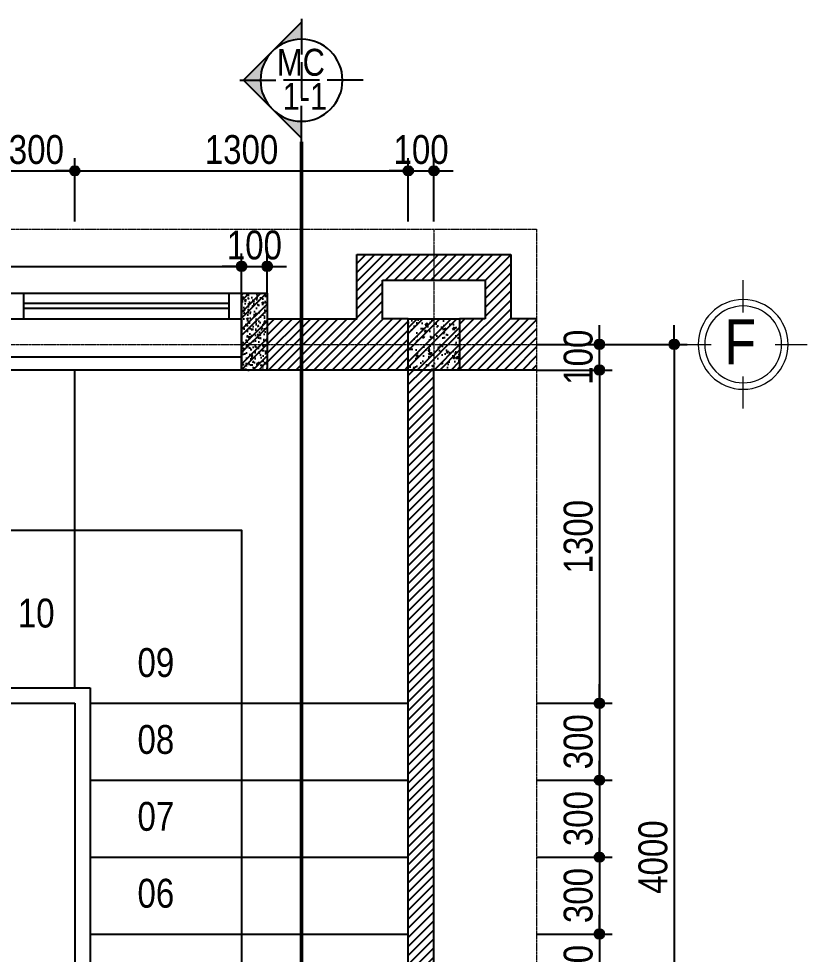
# Model space of a CAD drawing. Extents: x -79995 to 347433, y -157641 to 104789.
# Drawn here: x -12763 to -6614, y -132510 to -125212 of the extents above; entities that cross this region are included whole.
import ezdxf
from ezdxf.enums import TextEntityAlignment as Align

# ---------------------------------------------------------------- set-up
doc = ezdxf.new("R2010")
doc.units = 0
doc.linetypes.add('ACAD_ISO10W100', pattern=[18, 12, -3, 0, -3])
doc.layers.get('0').update_dxf_attribs({"color": 255, "linetype": 'CONTINUOUS'})
doc.layers.get('DEFPOINTS').update_dxf_attribs({"linetype": 'CONTINUOUS'})
for name, color, linetype in [('DIM', 1, 'CONTINUOUS'), ('DOOR', 20, 'CONTINUOUS'), ('Duong cat', 6, 'CONTINUOUS'), ('HACTH', 8, 'CONTINUOUS'), ('KYHIEU', 3, 'CONTINUOUS'), ('TAGS', 60, 'CONTINUOUS'), ('TEXT', 7, 'CONTINUOUS'), ('TUONG', 131, 'CONTINUOUS')]:
    doc.layers.add(name, color=color, linetype=linetype)
for name, color, linetype, lineweight in [('NET-THAY', 2, 'CONTINUOUS', 13), ('TEN TRUC', 3, 'CONTINUOUS', 18), ('TRUC', 24, 'CONTINUOUS', 0)]:
    doc.layers.add(name, color=color, linetype=linetype, lineweight=lineweight)
doc.styles.add('1', font='', dxfattribs={"height": 250})
doc.styles.add('HEL-CONDENSE', font='')
doc.styles.add('VNI-HELVE-CONDENSE', font='')
doc.styles.add('VNI-HELVE-CONDENSEN', font='')
doc.styles.get('1').set_extended_font_data('VNI-Helve-Condense')
doc.styles.get('HEL-CONDENSE').set_extended_font_data('VNI-Helve-Condense')
doc.styles.get('VNI-HELVE-CONDENSE').set_extended_font_data('VNI-Helve-Condense')
doc.styles.get('VNI-HELVE-CONDENSEN').set_extended_font_data('VNI-Helve-Condense')
doc.dimstyles.new('D 50', dxfattribs={"dimtxt": 225, "dimasz": 1.5, "dimexe": 100, "dimexo": 0, "dimgap": 50, "dimtad": 1, "dimdec": 0, "dimlfac": 0.5, "dimzin": 13, "dimdsep": 46, "dimtxsty": 'HEL-CONDENSE', "dimblk": 'D50', "dimcen": 0, "dimclrd": 1, "dimclre": 1, "dimclrt": 7, "dimazin": 0, "dimtfac": 1, "dimtdec": 0, "dimtmove": 0, "dimatfit": 3, "dimldrblk": 'D50', "dimfxl": 1, "dimtolj": 1, "dimtzin": 13, "dimarcsym": 0})
pattern_1 = [(45, (-1156915.82, -8615.304), (-35.355339, 35.355339), [])]

# ---------------------------------------------------------------- blocks, each defined once
blk = doc.blocks.new('D50')
at = {"layer": 'DIM'}
blk.add_hatch(color=256, dxfattribs=at).paths.add_polyline_path([(25, 0, 1), (-25, 0, 1)])
blk.add_line((25, 0), (100, 0), dxfattribs=at)
blk.add_circle((0, 0), 25, dxfattribs=at)
blk = doc.blocks.new('*D1498')
at = {"layer": 'DEFPOINTS', "color": 0, "transparency": 16777216}
for p in [(-8725.1, -127952.4), (-8725.1, -130552.4), (-8234.4, -130552.4)]:
    blk.add_point(p, dxfattribs=at)
at = {"layer": 'DIM', "color": 1, "lineweight": -2, "transparency": 16777216}
for p, q in [((-8725.1, -127952.4), (-8134.4, -127952.4)), ((-8234.4, -127953.9), (-8234.4, -130550.9)), ((-8725.1, -130552.4), (-8134.4, -130552.4))]:
    blk.add_line(p, q, dxfattribs=at)
at = {"layer": 'DIM', "color": 1, "lineweight": -2, "transparency": 16777216, "xscale": 1.5, "yscale": 1.5, "zscale": 1.5}
for p, rotation in [((-8234.4, -127952.4), 90), ((-8234.4, -130552.4), 270)]:
    blk.add_blockref('D50', p, dxfattribs=dict(at, rotation=rotation))
at = {"layer": 'DIM', "color": 7, "transparency": 16777216, "insert": (-8399.3, -129252.4), "char_height": 225, "attachment_point": 5, "rotation": 90, "style": 'HEL-CONDENSE'}
blk.add_mtext('\\A1;1300', dxfattribs=at)
blk = doc.blocks.new('*D1499')
at = {"layer": 'DEFPOINTS', "color": 0, "transparency": 16777216}
for p in [(-8725.1, -130552.4), (-8725.1, -131152.4), (-8234.4, -131152.4)]:
    blk.add_point(p, dxfattribs=at)
at = {"layer": 'DIM', "color": 1, "lineweight": -2, "transparency": 16777216}
for p, q in [((-8725.1, -130552.4), (-8134.4, -130552.4)), ((-8234.4, -130553.9), (-8234.4, -131150.9)), ((-8725.1, -131152.4), (-8134.4, -131152.4))]:
    blk.add_line(p, q, dxfattribs=at)
at = {"layer": 'DIM', "color": 1, "lineweight": -2, "transparency": 16777216, "xscale": 1.5, "yscale": 1.5, "zscale": 1.5}
for p, rotation in [((-8234.4, -130552.4), 90), ((-8234.4, -131152.4), 270)]:
    blk.add_blockref('D50', p, dxfattribs=dict(at, rotation=rotation))
at = {"layer": 'DIM', "color": 7, "transparency": 16777216, "insert": (-8399.3, -130852.4), "char_height": 225, "attachment_point": 5, "rotation": 90, "style": 'HEL-CONDENSE'}
blk.add_mtext('\\A1;300', dxfattribs=at)
blk = doc.blocks.new('*D1500')
at = {"layer": 'DEFPOINTS', "color": 0, "transparency": 16777216}
for p in [(-8725.1, -131152.4), (-8725.1, -131752.4), (-8234.4, -131752.4)]:
    blk.add_point(p, dxfattribs=at)
at = {"layer": 'DIM', "color": 1, "lineweight": -2, "transparency": 16777216}
for p, q in [((-8725.1, -131152.4), (-8134.4, -131152.4)), ((-8234.4, -131153.9), (-8234.4, -131750.9)), ((-8725.1, -131752.4), (-8134.4, -131752.4))]:
    blk.add_line(p, q, dxfattribs=at)
at = {"layer": 'DIM', "color": 1, "lineweight": -2, "transparency": 16777216, "xscale": 1.5, "yscale": 1.5, "zscale": 1.5}
for p, rotation in [((-8234.4, -131152.4), 90), ((-8234.4, -131752.4), 270)]:
    blk.add_blockref('D50', p, dxfattribs=dict(at, rotation=rotation))
at = {"layer": 'DIM', "color": 7, "transparency": 16777216, "insert": (-8399.3, -131452.4), "char_height": 225, "attachment_point": 5, "rotation": 90, "style": 'HEL-CONDENSE'}
blk.add_mtext('\\A1;300', dxfattribs=at)
blk = doc.blocks.new('*D1501')
at = {"layer": 'DEFPOINTS', "color": 0, "transparency": 16777216}
for p in [(-8725.1, -131752.4), (-8725.1, -132352.4), (-8234.4, -132352.4)]:
    blk.add_point(p, dxfattribs=at)
at = {"layer": 'DIM', "color": 1, "lineweight": -2, "transparency": 16777216}
for p, q in [((-8725.1, -131752.4), (-8134.4, -131752.4)), ((-8234.4, -131753.9), (-8234.4, -132350.9)), ((-8725.1, -132352.4), (-8134.4, -132352.4))]:
    blk.add_line(p, q, dxfattribs=at)
at = {"layer": 'DIM', "color": 1, "lineweight": -2, "transparency": 16777216, "xscale": 1.5, "yscale": 1.5, "zscale": 1.5}
for p, rotation in [((-8234.4, -131752.4), 90), ((-8234.4, -132352.4), 270)]:
    blk.add_blockref('D50', p, dxfattribs=dict(at, rotation=rotation))
at = {"layer": 'DIM', "color": 7, "transparency": 16777216, "insert": (-8399.3, -132052.4), "char_height": 225, "attachment_point": 5, "rotation": 90, "style": 'HEL-CONDENSE'}
blk.add_mtext('\\A1;300', dxfattribs=at)
blk = doc.blocks.new('*D1503')
at = {"layer": 'DEFPOINTS', "color": 0, "transparency": 16777216}
for p in [(-8725.1, -127752.4), (-8234.4, -127752.4), (-8725.1, -127952.4)]:
    blk.add_point(p, dxfattribs=at)
at = {"layer": 'DIM', "color": 1, "lineweight": -2, "transparency": 16777216}
for p, q in [((-8725.1, -127752.4), (-8134.4, -127752.4)), ((-8234.4, -127950.9), (-8234.4, -127753.9)), ((-8725.1, -127952.4), (-8134.4, -127952.4))]:
    blk.add_line(p, q, dxfattribs=at)
at = {"layer": 'DIM', "color": 1, "lineweight": -2, "transparency": 16777216, "xscale": 1.5, "yscale": 1.5, "zscale": 1.5}
for p, rotation in [((-8234.4, -127752.4), 90), ((-8234.4, -127952.4), 270)]:
    blk.add_blockref('D50', p, dxfattribs=dict(at, rotation=rotation))
at = {"layer": 'DIM', "color": 7, "transparency": 16777216, "insert": (-8399.3, -127852.4), "char_height": 225, "attachment_point": 5, "rotation": 90, "style": 'HEL-CONDENSE'}
blk.add_mtext('\\A1;100', dxfattribs=at)
blk = doc.blocks.new('*D1508')
at = {"layer": 'DEFPOINTS', "color": 0, "transparency": 16777216}
for p in [(-12325.1, -126398.6), (-12925.1, -126792.9), (-12325.1, -126792.9)]:
    blk.add_point(p, dxfattribs=at)
at = {"layer": 'DIM', "color": 1, "lineweight": -2, "transparency": 16777216}
for p, q in [((-12925.1, -126792.9), (-12925.1, -126298.6)), ((-12325.1, -126792.9), (-12325.1, -126298.6)), ((-12923.6, -126398.6), (-12326.6, -126398.6))]:
    blk.add_line(p, q, dxfattribs=at)
at = {"layer": 'DIM', "color": 1, "lineweight": -2, "transparency": 16777216, "xscale": 1.5, "yscale": 1.5, "zscale": 1.5, "rotation": 180}
blk.add_blockref('D50', (-12925.1, -126398.6), dxfattribs=at)
at = {"layer": 'DIM', "color": 1, "lineweight": -2, "transparency": 16777216, "xscale": 1.5, "yscale": 1.5, "zscale": 1.5}
blk.add_blockref('D50', (-12325.1, -126398.6), dxfattribs=at)
at = {"layer": 'DIM', "color": 7, "transparency": 16777216, "insert": (-12625.1, -126233.7), "char_height": 225, "attachment_point": 5, "style": 'HEL-CONDENSE'}
blk.add_mtext('\\A1;300', dxfattribs=at)
blk = doc.blocks.new('*D1509')
at = {"layer": 'DEFPOINTS', "color": 0, "transparency": 16777216}
for p in [(-9725.1, -126398.6), (-12325.1, -126792.9), (-9725.1, -126792.9)]:
    blk.add_point(p, dxfattribs=at)
at = {"layer": 'DIM', "color": 1, "lineweight": -2, "transparency": 16777216}
for p, q in [((-12325.1, -126792.9), (-12325.1, -126298.6)), ((-9725.1, -126792.9), (-9725.1, -126298.6)), ((-12323.6, -126398.6), (-9726.6, -126398.6))]:
    blk.add_line(p, q, dxfattribs=at)
at = {"layer": 'DIM', "color": 1, "lineweight": -2, "transparency": 16777216, "xscale": 1.5, "yscale": 1.5, "zscale": 1.5, "rotation": 180}
blk.add_blockref('D50', (-12325.1, -126398.6), dxfattribs=at)
at = {"layer": 'DIM', "color": 1, "lineweight": -2, "transparency": 16777216, "xscale": 1.5, "yscale": 1.5, "zscale": 1.5}
blk.add_blockref('D50', (-9725.1, -126398.6), dxfattribs=at)
at = {"layer": 'DIM', "color": 7, "transparency": 16777216, "insert": (-11025.1, -126233.7), "char_height": 225, "attachment_point": 5, "style": 'HEL-CONDENSE'}
blk.add_mtext('\\A1;1300', dxfattribs=at)
blk = doc.blocks.new('*D1510')
at = {"layer": 'DEFPOINTS', "color": 0, "transparency": 16777216}
for p in [(-9525.1, -126398.6), (-9725.1, -126792.9), (-9525.1, -126792.9)]:
    blk.add_point(p, dxfattribs=at)
at = {"layer": 'DIM', "color": 1, "lineweight": -2, "transparency": 16777216}
for p, q in [((-9725.1, -126792.9), (-9725.1, -126298.6)), ((-9525.1, -126792.9), (-9525.1, -126298.6)), ((-9723.6, -126398.6), (-9526.6, -126398.6))]:
    blk.add_line(p, q, dxfattribs=at)
at = {"layer": 'DIM', "color": 1, "lineweight": -2, "transparency": 16777216, "xscale": 1.5, "yscale": 1.5, "zscale": 1.5, "rotation": 180}
blk.add_blockref('D50', (-9725.1, -126398.6), dxfattribs=at)
at = {"layer": 'DIM', "color": 1, "lineweight": -2, "transparency": 16777216, "xscale": 1.5, "yscale": 1.5, "zscale": 1.5}
blk.add_blockref('D50', (-9525.1, -126398.6), dxfattribs=at)
at = {"layer": 'DIM', "color": 7, "transparency": 16777216, "insert": (-9625.1, -126233.7), "char_height": 225, "attachment_point": 5, "style": 'HEL-CONDENSE'}
blk.add_mtext('\\A1;100', dxfattribs=at)
blk = doc.blocks.new('*D1513')
at = {"layer": 'DEFPOINTS', "color": 0, "transparency": 16777216}
for p in [(-8134.4, -127752.4), (-8134.4, -135752.4), (-7651.2, -135752.4)]:
    blk.add_point(p, dxfattribs=at)
at = {"layer": 'DIM', "color": 1, "lineweight": -2, "transparency": 16777216}
for p, q in [((-8134.4, -127752.4), (-7551.2, -127752.4)), ((-7651.2, -127753.9), (-7651.2, -135750.9)), ((-8134.4, -135752.4), (-7551.2, -135752.4))]:
    blk.add_line(p, q, dxfattribs=at)
at = {"layer": 'DIM', "color": 1, "lineweight": -2, "transparency": 16777216, "xscale": 1.5, "yscale": 1.5, "zscale": 1.5}
for p, rotation in [((-7651.2, -127752.4), 90), ((-7651.2, -135752.4), 270)]:
    blk.add_blockref('D50', p, dxfattribs=dict(at, rotation=rotation))
at = {"layer": 'DIM', "color": 7, "transparency": 16777216, "insert": (-7816.1, -131752.4), "char_height": 225, "attachment_point": 5, "rotation": 90, "style": 'HEL-CONDENSE'}
blk.add_mtext('\\A1;4000', dxfattribs=at)
blk = doc.blocks.new('A$C206177D3')
at = {"layer": 'TEN TRUC', "ltscale": 1000}
for p, q in [((-36.6, 240.1), (-36.6, 490.1)), ((-286.6, -9.9), (-536.6, -9.9)), ((463.4, -9.9), (213.4, -9.9)), ((-36.6, -509.9), (-36.6, -259.9))]:
    blk.add_line(p, q, dxfattribs=at)
blk.add_circle((-36.6, -9.9), 350, dxfattribs=at)
at = {"layer": 'TEN TRUC', "color": 254, "ltscale": 1000}
blk.add_circle((-36.6, -9.9), 300, dxfattribs=at)
blk = doc.blocks.new('*D1516')
at = {"layer": 'DEFPOINTS', "color": 0, "transparency": 16777216}
for p in [(-8725.1, -132352.4), (-8725.1, -132952.4), (-8234.4, -132952.4)]:
    blk.add_point(p, dxfattribs=at)
at = {"layer": 'DIM', "color": 1, "lineweight": -2, "transparency": 16777216}
for p, q in [((-8725.1, -132352.4), (-8134.4, -132352.4)), ((-8234.4, -132353.9), (-8234.4, -132950.9)), ((-8725.1, -132952.4), (-8134.4, -132952.4))]:
    blk.add_line(p, q, dxfattribs=at)
at = {"layer": 'DIM', "color": 1, "lineweight": -2, "transparency": 16777216, "xscale": 1.5, "yscale": 1.5, "zscale": 1.5}
for p, rotation in [((-8234.4, -132352.4), 90), ((-8234.4, -132952.4), 270)]:
    blk.add_blockref('D50', p, dxfattribs=dict(at, rotation=rotation))
at = {"layer": 'DIM', "color": 7, "transparency": 16777216, "insert": (-8399.3, -132652.4), "char_height": 225, "attachment_point": 5, "rotation": 90, "style": 'HEL-CONDENSE'}
blk.add_mtext('\\A1;300', dxfattribs=at)
blk = doc.blocks.new('mc2')
at = {"layer": 'KYHIEU', "ltscale": 0.7}
h = blk.add_hatch(color=256, dxfattribs=at)
h.paths.add_polyline_path([(600, 400), (600, 565.7), (317.2, 282.8, -0.198912)])
h.paths.add_polyline_path([(200, 0, -0.198912), (317.2, 282.8), (34.3, 0)])
h.paths.add_polyline_path([(317.2, -282.8, -0.198912), (200, 0), (34.3, 0)])
h.paths.add_polyline_path([(600, -565.7), (600, -400, -0.198912), (317.2, -282.8)])
for p, q in [((600, 565.7), (34.3, 0)), ((600, 600), (600, 250)), ((600, -175), (600, 175)), ((0, 0), (350, 0)), ((600, -565.7), (34.3, 0)), ((775, 0), (425, 0)), ((1200, 0), (850, 0)), ((600, -600), (600, -250))]:
    blk.add_line(p, q, dxfattribs=at)
blk.add_circle((600, 0), 400, dxfattribs=at)
at = {"style": 'VNI-HELVE-CONDENSE'}
for height, p in [(300, (612, 182)), (225, (609, -187.5))]:
    blk.add_attdef('A', text='', height=height, dxfattribs=at).set_placement(p, align=Align.MIDDLE_CENTER)
blk = doc.blocks.new('*D1670')
at = {"layer": 'DEFPOINTS', "color": 0, "transparency": 16777216}
for p in [(-11025.1, -127143.6), (-16025.1, -127352.4), (-11025.1, -127352.4)]:
    blk.add_point(p, dxfattribs=at)
at = {"layer": 'DIM', "color": 1, "lineweight": -2, "transparency": 16777216}
for p, q in [((-16025.1, -127352.4), (-16025.1, -127043.6)), ((-11025.1, -127352.4), (-11025.1, -127043.6)), ((-16023.6, -127143.6), (-11026.6, -127143.6))]:
    blk.add_line(p, q, dxfattribs=at)
at = {"layer": 'DIM', "color": 1, "lineweight": -2, "transparency": 16777216, "xscale": 1.5, "yscale": 1.5, "zscale": 1.5, "rotation": 180}
blk.add_blockref('D50', (-16025.1, -127143.6), dxfattribs=at)
at = {"layer": 'DIM', "color": 1, "lineweight": -2, "transparency": 16777216, "xscale": 1.5, "yscale": 1.5, "zscale": 1.5}
blk.add_blockref('D50', (-11025.1, -127143.6), dxfattribs=at)
at = {"layer": 'DIM', "color": 7, "transparency": 16777216, "insert": (-13525.1, -126978.7), "char_height": 225, "attachment_point": 5, "style": 'HEL-CONDENSE'}
blk.add_mtext('\\A1;2500', dxfattribs=at)
blk = doc.blocks.new('*D1671')
at = {"layer": 'DEFPOINTS', "color": 0, "transparency": 16777216}
for p in [(-10825.1, -127143.6), (-11025.1, -127352.4), (-10825.1, -127352.4)]:
    blk.add_point(p, dxfattribs=at)
at = {"layer": 'DIM', "color": 1, "lineweight": -2, "transparency": 16777216}
for p, q in [((-11025.1, -127352.4), (-11025.1, -127043.6)), ((-10825.1, -127352.4), (-10825.1, -127043.6)), ((-11023.6, -127143.6), (-10826.6, -127143.6))]:
    blk.add_line(p, q, dxfattribs=at)
at = {"layer": 'DIM', "color": 1, "lineweight": -2, "transparency": 16777216, "xscale": 1.5, "yscale": 1.5, "zscale": 1.5, "rotation": 180}
blk.add_blockref('D50', (-11025.1, -127143.6), dxfattribs=at)
at = {"layer": 'DIM', "color": 1, "lineweight": -2, "transparency": 16777216, "xscale": 1.5, "yscale": 1.5, "zscale": 1.5}
blk.add_blockref('D50', (-10825.1, -127143.6), dxfattribs=at)
at = {"layer": 'DIM', "color": 7, "transparency": 16777216, "insert": (-10925.1, -126978.7), "char_height": 225, "attachment_point": 5, "style": 'HEL-CONDENSE'}
blk.add_mtext('\\A1;100', dxfattribs=at)

msp = doc.modelspace()

# ---------------------------------------------------------------- hatches: boundary and pattern name
at = {"layer": 'HACTH'}
h = msp.add_hatch(dxfattribs=at)
h.set_pattern_fill('ANSI31', color=256, scale=400, style=0)
h.set_pattern_definition(pattern_1)
h.paths.add_polyline_path([(-17925.14, -127252.417), (-17525.14, -127252.417), (-17525.14, -127052.417), (-18125.14, -127052.417), (-18125.14, -127552.417), (-18325.14, -127552.417), (-18325.14, -127752.417), (-17725.14, -127752.417), (-17725.14, -127552.417), (-17925.14, -127552.417)])
h.paths.add_polyline_path([(-17725.14, -127752.417), (-18325.14, -127752.417), (-18325.14, -127952.417), (-17725.14, -127952.417)])
h.paths.add_polyline_path([(-10825.14, -127552.417), (-10825.14, -127752.417), (-9725.14, -127752.417), (-9725.14, -127552.417), (-9925.14, -127552.417), (-9925.14, -127252.417), (-9525.14, -127252.417), (-9525.14, -127052.417), (-10125.14, -127052.417), (-10125.14, -127552.417)])
h.paths.add_polyline_path([(-10825.14, -127752.417), (-10825.14, -127952.417), (-9725.14, -127952.417), (-9725.14, -127752.417)])
h.paths.add_polyline_path([(-16225.14, -127752.417), (-16225.14, -127552.417), (-16925.14, -127552.417), (-16925.14, -127052.417), (-17525.14, -127052.417), (-17525.14, -127252.417), (-17125.14, -127252.417), (-17125.14, -127552.417), (-17325.14, -127552.417), (-17325.14, -127752.417)])
h.paths.add_polyline_path([(-16225.14, -127952.417), (-16225.14, -127752.417), (-17325.14, -127752.417), (-17325.14, -127952.417)])
h = msp.add_hatch(dxfattribs=at)
h.set_pattern_fill('ANSI31', color=256, scale=400, style=0)
h.set_pattern_definition(pattern_1)
h.paths.add_polyline_path([(-8725.14, -127552.417), (-8925.14, -127552.417), (-8925.14, -127052.417), (-9525.14, -127052.417), (-9525.14, -127252.417), (-9125.14, -127252.417), (-9125.14, -127552.417), (-9325.14, -127552.417), (-9325.14, -127752.417), (-8725.14, -127752.417)])
h.paths.add_polyline_path([(-8725.14, -127752.417), (-9325.14, -127752.417), (-9325.14, -127952.417), (-8725.14, -127952.417)])
h = msp.add_hatch(dxfattribs=at)
h.set_pattern_fill('ANSI32', color=256, scale=10, style=0)
h.set_pattern_definition([(45, (-1326391.62, -261112.295), (-67.351921, 67.351921), []), (45, (-1326346.72, -261112.295), (-67.351921, 67.351921), [])])
h.paths.add_polyline_path([(-10825.14, -127352.417), (-11025.14, -127352.417), (-11025.14, -127752.417), (-10825.14, -127752.417)])
h.paths.add_polyline_path([(-10825.14, -127752.417), (-11025.14, -127752.417), (-11025.14, -127952.417), (-10825.14, -127952.417)])
h = msp.add_hatch(dxfattribs=at)
h.set_pattern_fill('AR-CONC', color=256, scale=0.5, style=0)
h.set_pattern_definition([(50, (-1326391.62, -261112.295), (91.0923345, -7.9695428), [9.525, -104.775]), (355, (-1326391.62, -261112.295), (-17.621413, 95.5283214), [7.62, -83.82]), (100.451, (-1326384.03, -261112.96), (73.471251, 87.558344), [8.095, -89.045]), (46.1842, (-1326391.62, -261086.9), (135.53952, -21.021164), [14.2875, -157.1625]), (96.6356, (-1326380.32, -261088.65), (118.702117, 123.712778), [12.1425, -133.5675]), (351.184, (-1326391.62, -261086.9), (118.702303, 123.712559), [11.43, -125.73]), (21, (-1326378.92, -261093.245), (75.80744, -51.1327593), [9.525, -104.775]), (326, (-1326378.92, -261093.245), (30.901014, 92.093983), [7.62, -83.82]), (71.4514, (-1326372.6, -261097.51), (106.7082454, 40.961429), [8.095, -89.045]), (37.5, (-1326391.617, -261112.295), (1.5443016, 42.2775194), [0, -82.804, 0, -85.09, 0, -84.1375]), (7.5, (-1326391.617, -261112.295), (33.4098313, 50.0902874), [0, -48.514, 0, -80.899, 0, -32.0675]), (327.5, (-1326419.94, -261112.295), (67.7952976, -2.864372), [0, -31.75, 0, -99.06, 0, -131.445]), (317.5, (-1326432.64, -261112.295), (74.0645907, 12.7132455), [0, -41.275, 0, -65.786, 0, -93.345])])
h.paths.add_polyline_path([(-10825.14, -127352.417), (-11025.14, -127352.417), (-11025.14, -127752.417), (-10825.14, -127752.417)])
h.paths.add_polyline_path([(-10825.14, -127752.417), (-11025.14, -127752.417), (-11025.14, -127952.417), (-10825.14, -127952.417)])
h = msp.add_hatch(dxfattribs=at)
h.set_pattern_fill('ANSI32', color=256, scale=250, style=0)
h.set_pattern_definition([(45, (-1017146.95, 32874.66), (-66.291261, 66.291261), []), (45, (-1017102.755, 32874.66), (-66.291261, 66.291261), [])])
h.paths.add_polyline_path([(-9525.14, -127552.417), (-9725.14, -127552.417), (-9725.14, -127752.417), (-9525.14, -127752.417)])
h.paths.add_polyline_path([(-9325.14, -127552.417), (-9525.14, -127552.417), (-9525.14, -127752.417), (-9325.14, -127752.417)])
h.paths.add_polyline_path([(-9325.14, -127752.417), (-9525.14, -127752.417), (-9525.14, -127952.417), (-9325.14, -127952.417)])
h.paths.add_polyline_path([(-9525.14, -127752.417), (-9725.14, -127752.417), (-9725.14, -127952.417), (-9525.14, -127952.417)])
h = msp.add_hatch(dxfattribs=at)
h.set_pattern_fill('AR-CONC', color=256, scale=20, style=0)
h.set_pattern_definition([(50, (-1017146.95, 32874.66), (143.452037, -12.550427), [15, -165]), (355, (-1017146.95, 32874.66), (-27.750267, 150.438427), [12, -132]), (100.4514, (-1017135, 32873.62), (115.701876, 137.887908), [12.748038, -140.228422]), (46.1842, (-1017146.95, 32914.66), (213.44821, -33.103803), [22.5, -247.5]), (96.6356, (-1017129.16, 32911.9), (186.93254, 194.823574), [19.122058, -210.3426]), (351.1842, (-1017146.95, 32914.66), (186.93239, 194.82372), [18, -198]), (21, (-1017126.95, 32904.66), (119.38141, -80.523778), [15, -165]), (326, (-1017126.95, 32904.66), (48.663066, 145.03001), [12, -132]), (71.4514, (-1017117, 32897.95), (168.044526, 64.5061), [12.748038, -140.228422]), (37.5, (-1017146.95, 32874.664), (2.431971, 66.5787708), [0, -130.4, 0, -134, 0, -132.5]), (7.5, (-1017146.95, 32874.664), (52.6139075, 78.8823424), [0, -76.4, 0, -127.4, 0, -50.5]), (327.5, (-1017191.55, 32874.664), (106.7644872, -4.5109743), [0, -50, 0, -156, 0, -207]), (317.5, (-1017211.55, 32874.66), (116.637234, 20.0209965), [0, -65, 0, -103.6, 0, -147])])
h.paths.add_polyline_path([(-9525.14, -127552.417), (-9725.14, -127552.417), (-9725.14, -127752.417), (-9525.14, -127752.417)])
h.paths.add_polyline_path([(-9325.14, -127552.417), (-9525.14, -127552.417), (-9525.14, -127752.417), (-9325.14, -127752.417)])
h.paths.add_polyline_path([(-9325.14, -127752.417), (-9525.14, -127752.417), (-9525.14, -127952.417), (-9325.14, -127952.417)])
h.paths.add_polyline_path([(-9525.14, -127752.417), (-9725.14, -127752.417), (-9725.14, -127952.417), (-9525.14, -127952.417)])
h = msp.add_hatch(dxfattribs=at)
h.set_pattern_fill('ANSI31', color=256, scale=400, style=0)
h.set_pattern_definition(pattern_1)
h.paths.add_polyline_path([(-9525.14, -127952.417), (-9725.14, -127952.417), (-9725.14, -135552.417), (-9525.14, -135552.417)])
h.paths.add_polyline_path([(-8725.14, -135752.417), (-9325.14, -135752.417), (-9325.14, -135952.417), (-8725.14, -135952.417)])

# ---------------------------------------------------------------- linework, layer by layer
at = {"layer": 'DOOR'}
for p, q in [((-16025.14, -127352.417), (-11025.14, -127352.417)), ((-12725.14, -127352.417), (-12725.14, -127552.417)), ((-11125.14, -127352.417), (-11125.14, -127552.417)), ((-11025.14, -127352.417), (-11025.14, -127552.417)), ((-16025.14, -127552.417), (-11025.14, -127552.417))]:
    msp.add_line(p, q, dxfattribs=at)
at = {"layer": 'DOOR', "color": 251}
for p, q in [((-11125.14, -127432.417), (-12725.14, -127432.417)), ((-11125.14, -127472.417), (-12725.14, -127472.417))]:
    msp.add_line(p, q, dxfattribs=at)
at = {"layer": 'Duong cat', "linetype": 'ACAD_ISO10W100', "ltscale": 50, "const_width": 30}
msp.add_lwpolyline([(-10557.62, -126171.677), (-10557.62, -138317.635)], dxfattribs=at)
at = {"layer": 'NET-THAY', "linetype": 'ByBlock', "lineweight": -2}
for p, q in [((-12325.14, -130432.417), (-12325.14, -127952.417)), ((-14845.14, -130432.417), (-12205.14, -130432.417)), ((-12205.14, -130432.417), (-12205.14, -135552.417)), ((-14725.14, -130552.417), (-12325.14, -130552.417)), ((-12325.14, -130552.417), (-12325.14, -135552.417)), ((-12205.14, -130552.417), (-9725.14, -130552.417)), ((-12205.14, -131152.417), (-9725.14, -131152.417)), ((-12205.14, -131752.417), (-9725.14, -131752.417)), ((-12205.14, -132352.417), (-9725.14, -132352.417))]:
    msp.add_line(p, q, dxfattribs=at)
for points in [[(-11025.14, -127852.417), (-16025.14, -127852.417)], [(-11025.14, -127952.417), (-16025.14, -127952.417)]]:
    msp.add_lwpolyline(points, dxfattribs=at)
at = {"layer": 'TEXT'}
msp.add_lwpolyline([(-16025.14, -136500.743), (-16025.14, -129202.417), (-11025.14, -129202.417), (-11025.14, -136500.743)], dxfattribs=at)
at = {"layer": 'TRUC', "linetype": 'ACAD_ISO10W100', "ltscale": 0.2}
msp.add_lwpolyline([(-18325.14, -126852.417), (-8725.14, -126852.417), (-8725.14, -137004.886), (-18325.14, -137004.886)], close=True, dxfattribs=at)
for points in [[(-9525.14, -126852.417), (-9525.14, -137004.886)], [(-18325.14, -127752.417), (-8725.14, -127752.417)]]:
    msp.add_lwpolyline(points, dxfattribs=at)
at = {"layer": 'TUONG'}
for p, q in [((-10125.14, -127052.417), (-8925.14, -127052.417)), ((-8925.14, -127052.417), (-8925.14, -127552.417)), ((-9925.14, -127552.417), (-9925.14, -127252.417)), ((-9925.14, -127252.417), (-9125.14, -127252.417)), ((-9125.14, -127252.417), (-9125.14, -127552.417)), ((-11025.14, -127552.417), (-11025.14, -127952.417)), ((-9725.14, -127552.417), (-9925.14, -127552.417)), ((-9125.14, -127552.417), (-9325.14, -127552.417)), ((-8725.14, -127552.417), (-8925.14, -127552.417)), ((-8725.14, -127952.417), (-10125.14, -127952.417))]:
    msp.add_line(p, q, dxfattribs=at)
for points in [[(-10825.14, -127552.417), (-10125.14, -127552.417), (-10125.14, -127052.417)], [(-9725.14, -135952.417), (-9725.14, -127902.417)], [(-10125.14, -127952.417), (-11025.14, -127952.417)], [(-9525.14, -135552.417), (-9525.14, -127952.417)]]:
    msp.add_lwpolyline(points, dxfattribs=at)
for points in [[(-11025.14, -127352.417), (-10825.14, -127352.417), (-10825.14, -127952.417), (-11025.14, -127952.417)], [(-9725.14, -127552.417), (-9325.14, -127552.417), (-9325.14, -127952.417), (-9725.14, -127952.417)]]:
    msp.add_lwpolyline(points, close=True, dxfattribs=at)

# ---------------------------------------------------------------- block references
at = {"layer": 'KYHIEU', "ltscale": 0.7}
ref = msp.add_blockref('mc2', (-11037.62, -125691.677), dxfattribs=dict(at, xscale=-0.8000000007450581, yscale=0.7999999995809048, zscale=0.8, rotation=180))
ref.add_attrib('A', 'MC', dxfattribs={"layer": '0', "height": 210, "style": 'VNI-HELVE-CONDENSE'}).set_placement((-10562.1, -125551.677), align=Align.MIDDLE_CENTER)
ref.add_attrib('A', '1-1', dxfattribs={"layer": '0', "height": 210, "style": 'VNI-HELVE-CONDENSE'}).set_placement((-10531.338, -125817.029), align=Align.MIDDLE_CENTER)
at = {"layer": 'TAGS', "ltscale": 1000}
ref = msp.add_blockref('A$C206177D3', (-7150.41, -127742.564), dxfattribs=dict(at, xscale=-1))
ref.add_attrib('A', 'F', dxfattribs={"color": 7, "ltscale": 1000, "height": 350, "style": 'VNI-HELVE-CONDENSEN'}).set_placement((-7136.372, -127908.202), align=Align.CENTER)

# ---------------------------------------------------------------- texts
at = {"layer": 'TEXT', "char_height": 225, "attachment_point": 1, "style": '1'}
for s, insert in [('10', (-12769.585, -129735.929)), ('09', (-11836.448, -130121.864)), ('08', (-11836.448, -130721.864)), ('07', (-11836.448, -131321.864)), ('06', (-11836.448, -131921.864))]:
    msp.add_mtext(s, dxfattribs=dict(at, insert=insert))

# ---------------------------------------------------------------- dimensions: what is measured, and where the dimension line sits
at = {"layer": 'DIM'}
for base, p1, p2, picture, middle in [((-12325.14, -126398.597), (-12925.14, -126792.938), (-12325.14, -126792.938), '*D1508', (-12625.14, -126233.697)), ((-9725.14, -126398.597), (-12325.14, -126792.938), (-9725.14, -126792.938), '*D1509', (-11025.14, -126233.697)), ((-11025.14, -127143.565), (-16025.14, -127352.417), (-11025.14, -127352.417), '*D1670', (-13525.14, -126978.665))]:
    dim = msp.add_linear_dim(base=base, p1=p1, p2=p2, dimstyle='D 50', dxfattribs=at)
    dim.commit()
    dim.dimension.update_dxf_attribs({"geometry": picture, "text_midpoint": middle})
for base, p1, p2, picture, middle in [((-9525.14, -126398.597), (-9725.14, -126792.938), (-9525.14, -126792.938), '*D1510', (-9625.14, -126398.597)), ((-10825.14, -127143.565), (-11025.14, -127352.417), (-10825.14, -127352.417), '*D1671', (-10925.14, -127143.565))]:
    dim = msp.add_linear_dim(base=base, p1=p1, p2=p2, dimstyle='D 50', dxfattribs=at)
    dim.commit()
    dim.dimension.update_dxf_attribs({"geometry": picture, "text_midpoint": middle, "dimtype": 160})
dim = msp.add_linear_dim(base=(-8234.431, -127752.417), p1=(-8725.14, -127952.417), p2=(-8725.14, -127752.417), angle=90, dimstyle='D 50', dxfattribs=at)
dim.commit()
dim.dimension.update_dxf_attribs({"geometry": '*D1503', "text_midpoint": (-8234.431, -127852.417), "dimtype": 160})
for base, p1, p2, picture, middle in [((-7651.246, -135752.417), (-8134.431, -127752.417), (-8134.431, -135752.417), '*D1513', (-7816.146, -131752.417)), ((-8234.431, -130552.417), (-8725.14, -127952.417), (-8725.14, -130552.417), '*D1498', (-8399.331, -129252.417)), ((-8234.431, -131152.417), (-8725.14, -130552.417), (-8725.14, -131152.417), '*D1499', (-8399.331, -130852.417)), ((-8234.431, -131752.417), (-8725.14, -131152.417), (-8725.14, -131752.417), '*D1500', (-8399.331, -131452.417)), ((-8234.431, -132352.417), (-8725.14, -131752.417), (-8725.14, -132352.417), '*D1501', (-8399.331, -132052.417)), ((-8234.431, -132952.417), (-8725.14, -132352.417), (-8725.14, -132952.417), '*D1516', (-8399.331, -132652.417))]:
    dim = msp.add_linear_dim(base=base, p1=p1, p2=p2, angle=90, dimstyle='D 50', dxfattribs=at)
    dim.commit()
    dim.dimension.update_dxf_attribs({"geometry": picture, "text_midpoint": middle})

doc.saveas('drawing.dxf')
